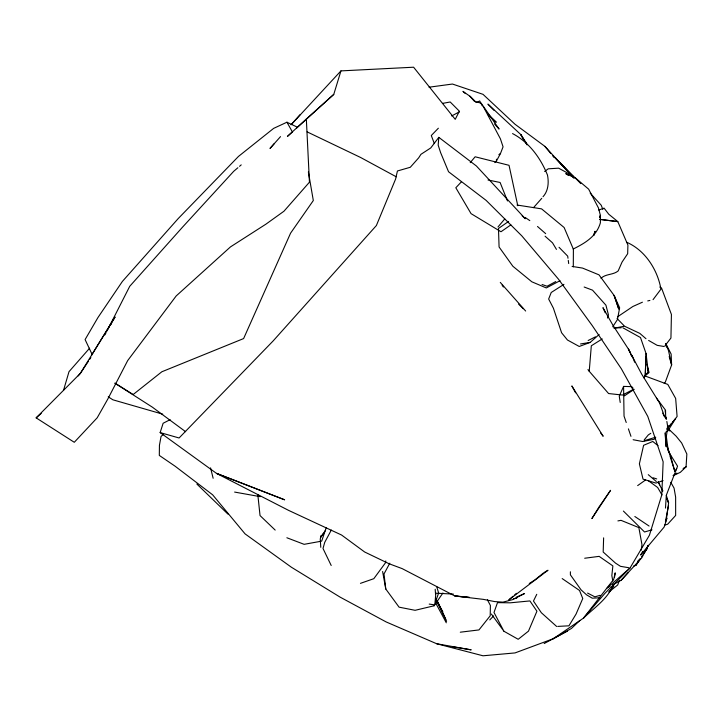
<?xml version="1.0" encoding="UTF-8"?>
<svg xmlns="http://www.w3.org/2000/svg" width="723" height="723" viewBox="0 0 723 723"><rect width="100%" height="100%" fill="white"/><g stroke="black" fill="none" stroke-linecap="round" stroke-linejoin="round"><path stroke-width="1.08" d="M494.857 162.621L496.448 161.039L496.457 159.196M573.294 266.868L573.402 249.281L564.13 227.51L541.572 208.866L517.044 205.034M622.883 327.799L640.488 337.542L646.046 353.502L645.223 376.096L643.813 377.804M603.624 537.849L603.181 552.02L615.481 563.09L620.479 566.326L628.658 567.709M645.928 356.728L645.223 376.096L648.305 372.318L646.046 353.502M665.476 508.115L666.335 495.183L677.568 466.199L669.245 452.815M522.16 215.825L525.287 218.717L476.376 165.974L438.816 137.352L438.174 145.142L440.578 152.544L448.549 171.749L486.109 200.37L521.816 235.879L558.635 279.367L592.236 325.576L621.328 368.739L647.79 416.43L663.145 461.825L661.798 494.894L649.444 535.183L630.031 568.007L605.061 593.194L583.533 618.075L553.285 638.725L515.038 652.923L483.018 655.788L436.683 643.741L386.181 621.952L340.072 597.108L291.342 567.194L245.07 533.881L212.652 494.821L175.093 466.199L159.304 455.418L159.44 445.287L161.048 436.448L163.579 434.207M633.818 389.164L622.467 395.056L608.594 393.547L589.227 371.27L591.324 345.775L602.25 338.951M632.571 389.245L632.788 387.537M665.449 438.31L665.214 432.788L666.19 446.76L665.594 441.617L667.745 426.959L666.859 421.509M641.202 550.176L641.97 544.699L638.861 527.609L621.021 520.343L617.903 520.903M613.312 584.708C608.016 598.752 594.026 607.935 583.533 618.075L613.719 579.286L615.21 572.851L614.523 577.162M665.576 520.903L668.441 506.073M385.802 560.949L385.323 563.018L373.818 578.689L360.452 583.353M607.537 318.048L608.432 314.839L605.937 305.196L592.517 290.158L584.157 287.022M321.03 535.508L320.253 539.105L320.777 547.32M63.47 390.537L69.001 371.676L89.616 348.179M643.262 554.351L646.977 548.793L647.944 545.576M296.52 128.161L333.764 94.397L340.949 70.89L413.601 67.212L455.228 119.34L459.385 111.197L450.203 101.988L442.521 103.398M468.387 597.415L454.839 595.969L402.187 568.63L389.137 563.768L364.645 551.992L341.563 535.02L288.567 510.366L216.502 473.384L160.144 432.589L163.136 423.262L170.14 419.665M326.272 527.546L321.681 541.129L304.121 544.329L286.859 537.758M382.612 571.513L385.775 589.01L399.069 607.157L415.092 610.311L434.116 605.784L438.626 593.014L436.755 586.805M619.466 580.334L617.686 584.988L609.082 591.821M496.448 161.039L500.488 153.484L503.063 146.832L500.415 138.834L483.262 106.471M631.965 386.651L623.588 386.398L619.25 396.132L620.226 402.476M648.251 545.259L641.807 557.795L621.147 580.244L612.77 584.853M665.377 521.97L667.085 518.328M107.022 330.98L129.742 286.29L182.521 227.167L233.683 171.333L237.867 167.745M331.315 530.049L324.708 542.395L323.009 548.495L331.197 565.476M389.796 563.19L384.003 573.954L385.775 589.01M104.907 334.848L105.965 332.914M536.755 594.315L533.466 601.03L541.337 612.724L556.638 626.47M91.785 354.857L115.093 316.99L80.37 373.357L78.192 375.915M642.819 551.441L640.632 555.029L664.112 527.103L666.145 520.994L668.603 502.837L666.94 499.015M675.535 470.465L676.755 468.567M88.405 361.247L80.37 373.357L36.15 417.867L74.279 442.286L97.207 417.777L107.799 399.06L127.682 360.587L176.168 295.969L230.465 246.905L265.91 224.175L283.949 211.233L309.444 182.187L306.335 119.033L333.764 94.397M89.634 359.385L90.872 357.524M633.737 565.937L635.815 565.458L639.846 559.43M641.563 556.846L642.711 555.119M635.815 565.458L640.162 558.978M643.325 554.216L646.977 548.793M543 196.764C548.35 190.971 548.965 182.431 547.474 175.047C540.542 157.894 529.109 142.259 512.553 133.583M434.116 605.784L442.928 592.968M612.743 326.769L617.433 319.584L619.647 307.835L614.08 295.409L599.005 274.857L582.53 268.079L572.11 266.435M325.585 530.212L320.461 537.505L323.66 533.222M438.816 137.352L430.781 147.917L420.931 154.333L418.698 157.822L410.293 167.275L397.424 170.98L395.617 179.024L376.376 225.54L273.158 340.913L179.087 437.984L160.144 432.589M504.771 218.924L497.984 226.968M664.193 383.488L665.332 382.078L671.622 364.961L671.134 354.089L665.874 343.687M644.247 439.846L648.332 434.894L650.79 433.303M653.05 299.656L660.958 289.137C657.559 269.706 645.088 250.158 626.57 242.223M470.23 162.648L475.138 156.783L509.037 165.314L517.776 205.739M666.949 428.911L671.287 423.741M672.733 422.024L677.099 416.502L675.653 398.427L667.79 384.41L644.681 375.843M533.502 207.655L541.753 198.337M608.956 591.911L613.764 586.29L613.384 584.157M110.194 325.178L111.649 323.543M280.515 136.62L269.995 148.432L274.415 143.47M291.035 124.817L340.949 70.89M666.995 429.101L675.625 418.581L667.763 431.035L665.991 431.911M291.297 124.519L300.054 114.695M621.147 580.244L628.115 572.661M667.248 427.194L668.603 425.73M461.5 181.735L455.824 187.763L471.053 213.637L500.985 231.749L510.872 224.88M665.006 345.721L670.935 338.057L671.423 314.469L661.599 288.197L659.783 287.04M489.778 619.909L493.646 615.906M637.668 561.22L639.991 558.942M579.873 620.451L571.423 628.477L553.285 638.725M306.335 119.033L287.42 136.421L292.381 131.92L286.95 122.214L273.656 128.369L238.482 156.421L178.138 218.653L122.377 281.446L97.93 317.578L85.097 339.575L92.237 354.677M563.958 284.347L551.224 292.481L548.649 299.024L553.402 308.197L561.599 332.77L567.447 340L579.24 346.471L590.212 342.386L599.114 334.514M655.671 437.885L654.098 439.304L642.657 441.509L633.122 439.729M36.15 417.867L41.202 413.393M630.031 568.007L607.184 587.916L609.977 586.38M438.364 128.215L431.288 135.526L434.333 143.552M513.059 596.222L508.82 599.873L547.998 570.257L544.021 572.544M514.749 594.767L516.448 593.312M239.548 166.308L241.22 164.871M543.253 573.131L534.957 579.873L529.245 583.515M544.636 171.487L548.206 168.821L558.626 168.17L572.661 175.806L573.673 177.75M646.525 373.646L648.305 372.318L647.428 368.242M637.659 485.603L645.585 479.955M498.87 154.659L500.488 153.484M646.434 374.397L649.082 372.535L646.823 364.238M508.603 221.428L498.481 228.459L499.078 246.995L512.86 266.254L531.848 281.807L546.299 287.935L560 280.723M673.24 475.598L676.9 473.086M683.316 468.694L686.073 466.814L686.85 454.026L681.653 442.964L676.141 436.186L668.188 428.622M617.541 316.819L632.887 306.48L642.422 302.205M624.437 395.852L634.035 389.444M601.003 278.292C605.802 273.665 613.212 275.12 618.183 270.917L622.051 262.078L627.672 253.719L627.907 245.052L617.813 221.609L608.766 214.234L604.057 208.125L598.761 210.068M683.208 468.549L686.073 466.814L680.334 472.336L673.176 475.662M573.176 249.055C585.07 243.082 596.394 236.566 600.388 222.82L600.388 215.409L598.472 207.989L588.649 189.164L575.797 178.247L565.757 173.601L568.477 175.463M555.752 281.572L547.058 286.245L542.06 284.501M451.685 115.96L459.412 111.812M476.782 102.485L479.683 100.94L482.313 105.865M544.157 643.533L567.564 631.071M588.151 340.515L595.436 336.855M516.285 597.234L524.564 593.529L512.453 599.692L502.919 602.151L494.64 601.572L483.452 599.376L454.839 595.969L462.557 596.647M663.081 480.623L655.915 483.081L643.018 479.141L639.385 463.814L643.606 445.305L652.788 441.473L658.02 445.666M664.491 525.205L667.691 524.184L675.653 515.445L675.634 497.099L674.062 488.097L670.799 482.34M644.22 440.732L655.689 437.198M651.992 529.814L644.536 531.992L623.398 511.062M600.081 595.318L594.875 596.846L587.591 593.077M647.736 300.931L649.869 300.425M615.101 328.025L623.741 326.335M580.524 343.958L590.212 342.386M429.028 87.203L452.462 84.04L483.009 94.333L515.011 124.248L544.907 146.371L567.636 171.342M584.69 558.237L599.15 556.358L612.869 565.901L611.839 575.625L612.806 580.958M460.289 632.2L478.969 629.923L490.212 615.779L490.393 605.458L487.383 599.774M513.384 598.698L516.701 598.355M599.828 597.776L592.282 598.201L586.624 594.875L581.057 589.851L570.402 574.848L570.393 571.785M557.749 626.407L568.938 625.811L576.068 614.071L582.756 598.527L579.521 590.465L562.187 578.581M613.655 327.926L621.184 327.799M453.357 594.089L435.861 593.176L435.083 601.898L446.29 622.801M464.762 596.837L469.173 597.216M599.819 219.358L617.813 221.609L599.602 219.376M429.209 604.094L433.619 604.717M452.616 646.778L471.179 649.85L436.683 643.741M664.247 346.525L657.18 345.341L648.639 340.452M234.623 492.074L260.19 496.656M488.025 179.991L500.099 182.476L507.492 200.967M162.738 414.162L112.896 399.81L108.233 396.81M653.095 477.786L656.719 478.924M286.95 122.214L297.045 127.049M307.13 131.875L360.614 157.487L396.276 176.801M503.922 631.242L518.201 639.295L528.477 631.143L536.927 611.215L529.914 600.93L510.293 602.819L497.496 602.639L493.999 612.462L503.922 631.242L491.36 614.035M115.074 383.172L133.159 394.523L161.853 371.767L243.615 338.572L290.574 233.168L313.321 200.533L308.369 171.911M114.876 383.199L152.381 407.176L185.63 431.703M634.839 516.502L649.073 526.037M525.205 217.496L529.814 220.614M648.061 480.515L657.659 487.483L661.97 494.921M537.505 226.48L545.666 233.646M630.564 354.641L632.3 356.014L634.658 362.223M648.26 474.659L656.33 481.509M645.973 338.707L639.855 333.411L624.6 326.245L617.053 318.5M545.088 236.213L552.508 242.82L556.448 249.408M465.386 93.619L462.955 91.36L469.896 96.213L476.285 102.521M488.115 114.713L496.24 122.25L488.26 114.361M275.183 530.086L260.036 515.571L257.804 494.487M196.864 484.039L227.953 514.125M518.626 304.166L523.307 308.739M573.782 177.894L555.119 157.659L580.786 183.597M590.212 193.14L601.229 205.242L602.828 209.381M555.119 157.659L574.08 177.867M494.143 110.438L487.926 104.112L520.831 134.586L525.757 142.35M559.042 247.302L567.7 256.141L567.989 258.256M474.387 101.265L469.896 96.213L475.074 101.482L481.202 103.244L499.078 129.046L494.586 123.995M500.28 282.404L525.648 311.026M544.907 146.371L550.601 153.276M552.734 155.87L554.152 157.596M587.953 369.589L589.227 371.27M656.466 398.057L665.531 410.149L665.693 418.861M600.452 432.652L603.163 436.258L571.848 385.937L575.589 392.806M502.133 285.178L503.371 287.022M436.782 601.156L439.168 604.853M437.252 602.196L440.009 607.013M435.734 599.06L442.828 611.73M523.425 139.44L520.831 134.586L527.076 144.862L525.639 141.889M662.657 413.086L664.726 417.072L659.647 403.127L641.807 374.351L628.377 348.992L613.104 325.54L602.955 307.673L605.232 312.779M668.323 428.296L669.715 430.98M658.255 481.934L659.783 484.952M661.834 488.974L662.855 490.98M669.137 452.806L671.043 456.593M630.384 353.041L628.377 348.992L630.275 352.887M631.387 355.065L632.39 357.081M658.201 481.916L662.657 490.881M667.609 500.849L668.603 502.837L666.326 495.391M437.171 601.97L443.886 615.535M669.191 452.535L668.251 450.601L666.308 436.43M435.879 598.825L445.811 619.394M437.261 600.813L446.588 621.31M665.711 343.75L668.486 350.592L671.622 364.961L669.182 356.529M665.512 438.418L665.594 441.617L670.817 456.846L674.857 471.459L669.959 455.987M628.414 428.875L630.962 436.331M626.226 422.494L624.039 416.105L623.588 386.398M665.594 441.617L668.658 451.857M665.531 343.895L666.443 347.058M210.556 467.862L213.14 478.274M665.106 410.61L665.458 412.788M666.163 417.153L666.516 419.331M568.269 260.37L568.694 263.552M435.192 589.263L435.535 594.044M600.388 215.409L599.674 217.542L600.388 215.409M595.056 231.333L593.628 235.581L595.056 231.378M598.807 507.356L591.866 518.59L610.574 490.302L598.807 507.356M232.616 479.575L216.502 473.384L284.645 499.81L232.616 479.575M614.433 296.023L614.08 295.409L618.734 309.037L614.433 296.023"/></g></svg>
